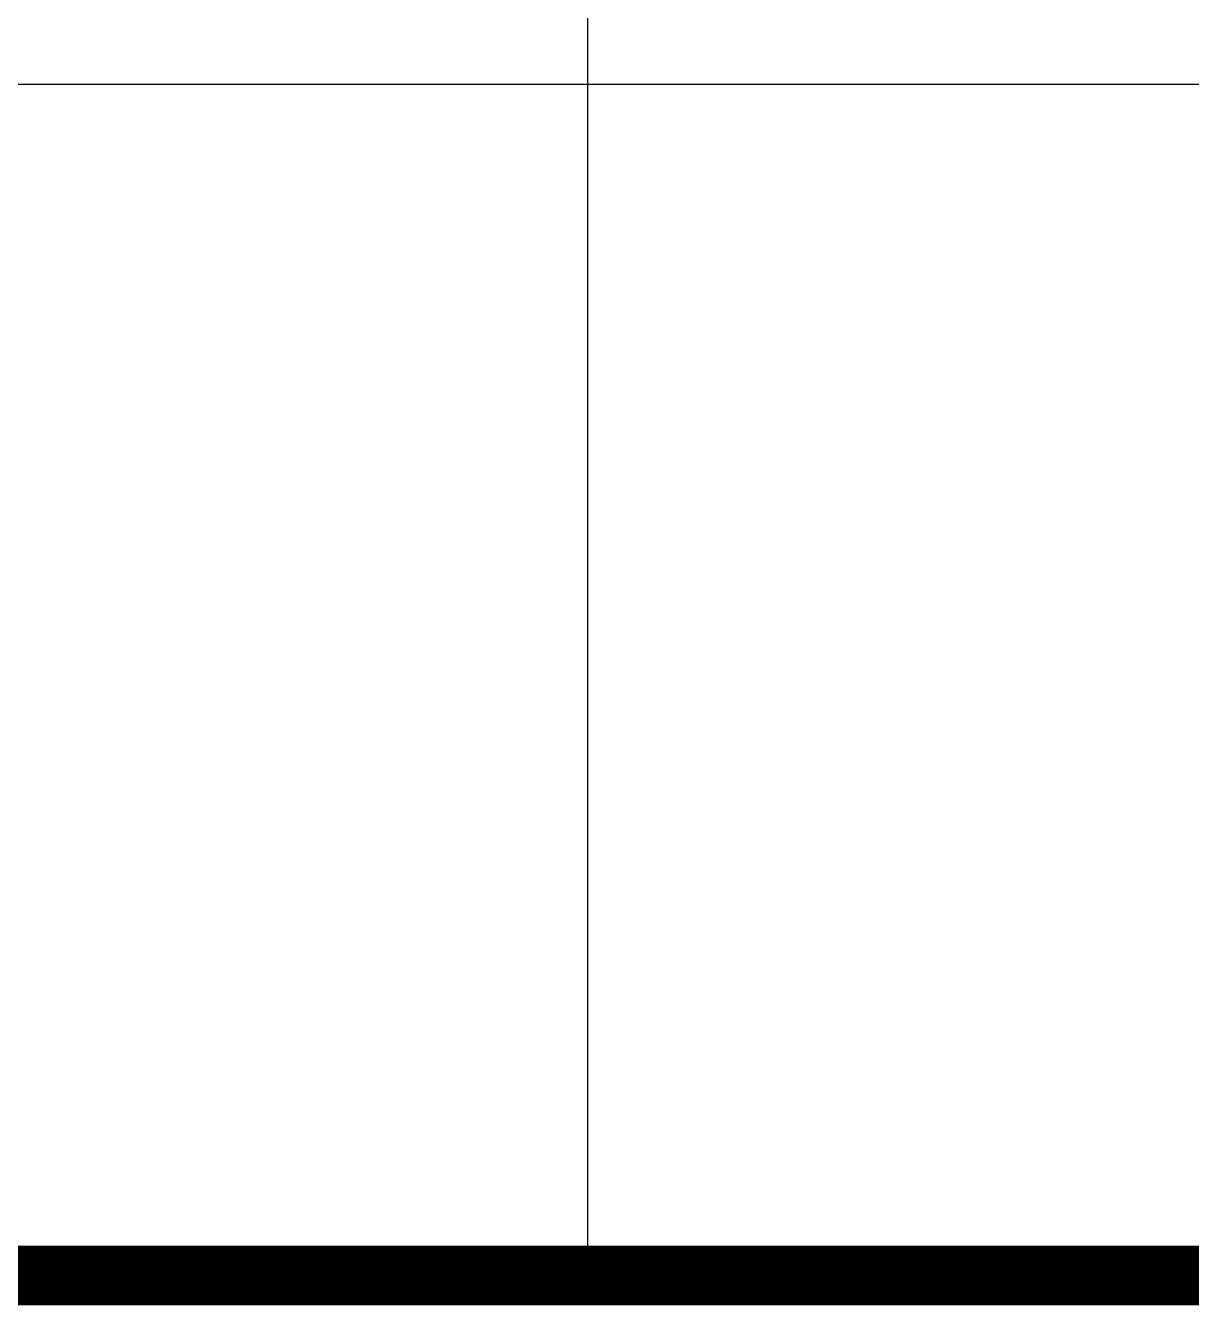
# Model space of a CAD drawing. Extents: x 32177600 to 32582346, y -189249 to 154687.
# Drawn here: x 32579118 to 32579949, y 68079 to 68992 of the extents above; entities that cross this region are included whole.
import ezdxf

# ---------------------------------------------------------------- set-up
doc = ezdxf.new("R2010")
doc.units = 0
doc.header["$LTSCALE"] = 1000
doc.header["$MEASUREMENT"] = 0
doc.layers.get('0').update_dxf_attribs({"linetype": 'CONTINUOUS'})
doc.layers.add('PUB_TITLE', color=4, linetype='CONTINUOUS')

# ---------------------------------------------------------------- blocks, each defined once
blk = doc.blocks.new('tk')
at = {"layer": 'PUB_TITLE'}
for p, q in [((31012514.63, -82916.23), (31012514.63, -76966.23)), ((31008732.12, -82066.23), (31014342.12, -82066.23)), ((31008732.12, -82916.23), (31014342.12, -82916.23))]:
    blk.add_line(p, q, dxfattribs=at)
at = {"layer": 'PUB_TITLE', "lineweight": 40, "const_width": 42.5}
blk.add_lwpolyline([(31008732.12, -82916.23), (31014342.12, -82916.23)], dxfattribs=at)

msp = doc.modelspace()

# ---------------------------------------------------------------- block references
msp.add_blockref('tk', (1567004.13, 151016.05))
msp.add_blockref('tk', (1567004.13, 151016.05))

doc.saveas('drawing.dxf')
